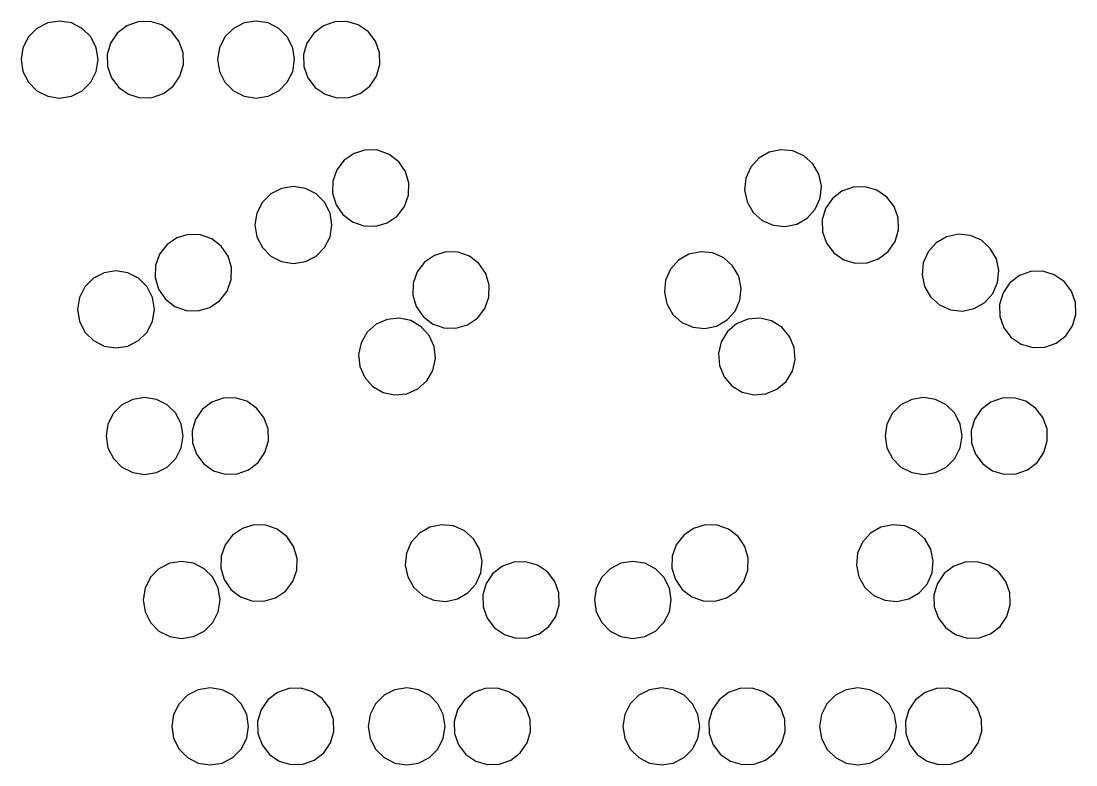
# Model space of a CAD drawing. Header units: metres. Extents: x -351 to 351, y -124 to 360.
# Drawn here: x -294 to -157, y -124.4 to -27.8 of the extents above; entities that cross this region are included whole.
import ezdxf

# ---------------------------------------------------------------- set-up
doc = ezdxf.new("R2010")
doc.units = ezdxf.units.M

msp = doc.modelspace()

# ---------------------------------------------------------------- linework, layer by layer
for p, q in [((-291.9742, -28.715233, -623.5383), (-293.08035, -29.821392, -623.5383)), ((-290.58035, -28.005035, -623.5383), (-291.9742, -28.715233, -623.5383)), ((-289.03528, -27.760319, -623.5383), (-290.58035, -28.005035, -623.5383)), ((-287.4902, -28.005035, -623.5383), (-289.03528, -27.760319, -623.5383)), ((-286.09634, -28.715233, -623.5383), (-287.4902, -28.005035, -623.5383)), ((-284.9902, -29.821392, -623.5383), (-286.09634, -28.715233, -623.5383)), ((-280.2988, -28.368185, -623.5383), (-281.53912, -29.321514, -623.5383)), ((-278.82462, -27.844791, -623.5383), (-280.2988, -28.368185, -623.5383)), ((-277.26083, -27.80256, -623.5383), (-278.82462, -27.844791, -623.5383)), ((-275.76056, -28.245632, -623.5383), (-277.26083, -27.80256, -623.5383)), ((-274.4706, -29.130632, -623.5383), (-275.76056, -28.245632, -623.5383)), ((-266.4327, -28.715233, -623.5383), (-267.53885, -29.821392, -623.5383)), ((-265.03885, -28.005035, -623.5383), (-266.4327, -28.715233, -623.5383)), ((-263.49377, -27.760319, -623.5383), (-265.03885, -28.005035, -623.5383)), ((-261.9487, -28.005035, -623.5383), (-263.49377, -27.760319, -623.5383)), ((-260.55484, -28.715233, -623.5383), (-261.9487, -28.005035, -623.5383)), ((-259.4487, -29.821392, -623.5383), (-260.55484, -28.715233, -623.5383)), ((-254.7573, -28.368185, -623.5383), (-255.99759, -29.321514, -623.5383)), ((-253.2831, -27.844791, -623.5383), (-254.7573, -28.368185, -623.5383)), ((-251.71933, -27.80256, -623.5383), (-253.2831, -27.844791, -623.5383)), ((-250.21904, -28.245632, -623.5383), (-251.71933, -27.80256, -623.5383)), ((-248.9291, -29.130632, -623.5383), (-250.21904, -28.245632, -623.5383)), ((-293.08035, -29.821392, -623.5383), (-293.79056, -31.215233, -623.5383)), ((-284.28, -31.215233, -623.5383), (-284.9902, -29.821392, -623.5383)), ((-281.53912, -29.321514, -623.5383), (-282.4241, -30.611456, -623.5383)), ((-273.5173, -30.370932, -623.5383), (-274.4706, -29.130632, -623.5383)), ((-267.53885, -29.821392, -623.5383), (-268.24905, -31.215233, -623.5383)), ((-258.7385, -31.215233, -623.5383), (-259.4487, -29.821392, -623.5383)), ((-255.99759, -29.321514, -623.5383), (-256.8826, -30.611456, -623.5383)), ((-247.97577, -30.370932, -623.5383), (-248.9291, -29.130632, -623.5383)), ((-293.79056, -31.215233, -623.5383), (-294.03528, -32.76032, -623.5383)), ((-284.03528, -32.76032, -623.5383), (-284.28, -31.215233, -623.5383)), ((-282.4241, -30.611456, -623.5383), (-282.8672, -32.111744, -623.5383)), ((-272.9939, -31.845121, -623.5383), (-273.5173, -30.370932, -623.5383)), ((-268.24905, -31.215233, -623.5383), (-268.49377, -32.76032, -623.5383)), ((-258.49377, -32.76032, -623.5383), (-258.7385, -31.215233, -623.5383)), ((-256.8826, -30.611456, -623.5383), (-257.32565, -32.111744, -623.5383)), ((-247.45238, -31.845121, -623.5383), (-247.97577, -30.370932, -623.5383)), ((-294.03528, -32.76032, -623.5383), (-293.79056, -34.305405, -623.5383)), ((-284.28, -34.305405, -623.5383), (-284.03528, -32.76032, -623.5383)), ((-282.8672, -32.111744, -623.5383), (-282.82495, -33.675518, -623.5383)), ((-272.95166, -33.408894, -623.5383), (-272.9939, -31.845121, -623.5383)), ((-268.49377, -32.76032, -623.5383), (-268.24905, -34.305405, -623.5383)), ((-258.7385, -34.305405, -623.5383), (-258.49377, -32.76032, -623.5383)), ((-257.32565, -32.111744, -623.5383), (-257.28345, -33.675518, -623.5383)), ((-247.41014, -33.408894, -623.5383), (-247.45238, -31.845121, -623.5383)), ((-282.82495, -33.675518, -623.5383), (-282.30154, -35.149708, -623.5383)), ((-273.39474, -34.909184, -623.5383), (-272.95166, -33.408894, -623.5383)), ((-257.28345, -33.675518, -623.5383), (-256.76004, -35.149708, -623.5383)), ((-247.85321, -34.909184, -623.5383), (-247.41014, -33.408894, -623.5383)), ((-293.79056, -34.305405, -623.5383), (-293.08035, -35.699245, -623.5383)), ((-284.9902, -35.699245, -623.5383), (-284.28, -34.305405, -623.5383)), ((-282.30154, -35.149708, -623.5383), (-281.34824, -36.390007, -623.5383)), ((-274.27972, -36.199123, -623.5383), (-273.39474, -34.909184, -623.5383)), ((-268.24905, -34.305405, -623.5383), (-267.53885, -35.699245, -623.5383)), ((-259.4487, -35.699245, -623.5383), (-258.7385, -34.305405, -623.5383)), ((-256.76004, -35.149708, -623.5383), (-255.80672, -36.390007, -623.5383)), ((-248.73822, -36.199123, -623.5383), (-247.85321, -34.909184, -623.5383)), ((-293.08035, -35.699245, -623.5383), (-291.9742, -36.805405, -623.5383)), ((-291.9742, -36.805405, -623.5383), (-290.58035, -37.515602, -623.5383)), ((-287.4902, -37.515602, -623.5383), (-286.09634, -36.805405, -623.5383)), ((-286.09634, -36.805405, -623.5383), (-284.9902, -35.699245, -623.5383)), ((-281.34824, -36.390007, -623.5383), (-280.0583, -37.275005, -623.5383)), ((-275.52005, -37.15245, -623.5383), (-274.27972, -36.199123, -623.5383)), ((-267.53885, -35.699245, -623.5383), (-266.4327, -36.805405, -623.5383)), ((-266.4327, -36.805405, -623.5383), (-265.03885, -37.515602, -623.5383)), ((-261.9487, -37.515602, -623.5383), (-260.55484, -36.805405, -623.5383)), ((-260.55484, -36.805405, -623.5383), (-259.4487, -35.699245, -623.5383)), ((-255.80672, -36.390007, -623.5383), (-254.51677, -37.275005, -623.5383)), ((-249.97852, -37.15245, -623.5383), (-248.73822, -36.199123, -623.5383)), ((-290.58035, -37.515602, -623.5383), (-289.03528, -37.76032, -623.5383)), ((-289.03528, -37.76032, -623.5383), (-287.4902, -37.515602, -623.5383)), ((-280.0583, -37.275005, -623.5383), (-278.558, -37.718075, -623.5383)), ((-278.558, -37.718075, -623.5383), (-276.99423, -37.675846, -623.5383)), ((-276.99423, -37.675846, -623.5383), (-275.52005, -37.15245, -623.5383)), ((-265.03885, -37.515602, -623.5383), (-263.49377, -37.76032, -623.5383)), ((-263.49377, -37.76032, -623.5383), (-261.9487, -37.515602, -623.5383)), ((-254.51677, -37.275005, -623.5383), (-253.01648, -37.718075, -623.5383)), ((-253.01648, -37.718075, -623.5383), (-251.45271, -37.675846, -623.5383)), ((-251.45271, -37.675846, -623.5383), (-249.97852, -37.15245, -623.5383)), ((-250.7433, -44.953854, -623.5383), (-252.03325, -45.838856, -623.5383)), ((-249.24301, -44.510784, -623.5383), (-250.7433, -44.953854, -623.5383)), ((-247.67923, -44.553013, -623.5383), (-249.24301, -44.510784, -623.5383)), ((-246.20505, -45.07641, -623.5383), (-247.67923, -44.553013, -623.5383)), ((-244.96475, -46.029736, -623.5383), (-246.20505, -45.07641, -623.5383)), ((-196.82993, -44.803574, -623.5383), (-198.18341, -45.587963, -623.5383)), ((-195.30031, -44.475826, -623.5383), (-196.82993, -44.803574, -623.5383)), ((-193.74426, -44.6368, -623.5383), (-195.30031, -44.475826, -623.5383)), ((-192.31412, -45.270737, -623.5383), (-193.74426, -44.6368, -623.5383)), ((-252.03325, -45.838856, -623.5383), (-252.98657, -47.07915, -623.5383)), ((-244.07976, -47.319675, -623.5383), (-244.96475, -46.029736, -623.5383)), ((-198.18341, -45.587963, -623.5383), (-199.22826, -46.75221, -623.5383)), ((-191.14989, -46.315586, -623.5383), (-192.31412, -45.270737, -623.5383)), ((-190.3655, -47.669067, -623.5383), (-191.14989, -46.315586, -623.5383)), ((-252.98657, -47.07915, -623.5383), (-253.50996, -48.55334, -623.5383)), ((-243.63667, -48.819965, -623.5383), (-244.07976, -47.319675, -623.5383)), ((-199.22826, -46.75221, -623.5383), (-199.8622, -48.182346, -623.5383)), ((-190.03775, -49.198692, -623.5383), (-190.3655, -47.669067, -623.5383)), ((-258.6404, -49.250137, -623.5383), (-260.1855, -49.494854, -623.5383)), ((-257.09534, -49.494854, -623.5383), (-258.6404, -49.250137, -623.5383)), ((-253.50996, -48.55334, -623.5383), (-253.5522, -50.117115, -623.5383)), ((-243.67891, -50.38374, -623.5383), (-243.63667, -48.819965, -623.5383)), ((-199.8622, -48.182346, -623.5383), (-200.02316, -49.738388, -623.5383)), ((-190.19872, -50.754734, -623.5383), (-190.03775, -49.198692, -623.5383)), ((-185.89967, -49.33461, -623.5383), (-187.37387, -49.858006, -623.5383)), ((-184.3359, -49.29238, -623.5383), (-185.89967, -49.33461, -623.5383)), ((-182.83562, -49.73545, -623.5383), (-184.3359, -49.29238, -623.5383)), ((-261.57935, -50.20505, -623.5383), (-262.6855, -51.31121, -623.5383)), ((-260.1855, -49.494854, -623.5383), (-261.57935, -50.20505, -623.5383)), ((-255.70148, -50.20505, -623.5383), (-257.09534, -49.494854, -623.5383)), ((-254.59532, -51.31121, -623.5383), (-255.70148, -50.20505, -623.5383)), ((-253.5522, -50.117115, -623.5383), (-253.10912, -51.617405, -623.5383)), ((-244.2023, -51.85793, -623.5383), (-243.67891, -50.38374, -623.5383)), ((-200.02316, -49.738388, -623.5383), (-199.69542, -51.268013, -623.5383)), ((-187.37387, -49.858006, -623.5383), (-188.61417, -50.811333, -623.5383)), ((-181.54567, -50.620453, -623.5383), (-182.83562, -49.73545, -623.5383)), ((-180.59235, -51.860752, -623.5383), (-181.54567, -50.620453, -623.5383)), ((-262.6855, -51.31121, -623.5383), (-263.3957, -52.70505, -623.5383)), ((-253.88513, -52.70505, -623.5383), (-254.59532, -51.31121, -623.5383)), ((-253.10912, -51.617405, -623.5383), (-252.22412, -52.907345, -623.5383)), ((-245.15562, -53.09823, -623.5383), (-244.2023, -51.85793, -623.5383)), ((-199.69542, -51.268013, -623.5383), (-198.91104, -52.621494, -623.5383)), ((-190.83266, -52.18487, -623.5383), (-190.19872, -50.754734, -623.5383)), ((-188.61417, -50.811333, -623.5383), (-189.49916, -52.101273, -623.5383)), ((-180.06895, -53.334938, -623.5383), (-180.59235, -51.860752, -623.5383)), ((-263.3957, -52.70505, -623.5383), (-263.6404, -54.250137, -623.5383)), ((-253.64041, -54.250137, -623.5383), (-253.88513, -52.70505, -623.5383)), ((-252.22412, -52.907345, -623.5383), (-250.98383, -53.860672, -623.5383)), ((-246.44557, -53.983227, -623.5383), (-245.15562, -53.09823, -623.5383)), ((-198.91104, -52.621494, -623.5383), (-197.74678, -53.666344, -623.5383)), ((-193.23099, -54.133507, -623.5383), (-191.8775, -53.349117, -623.5383)), ((-191.8775, -53.349117, -623.5383), (-190.83266, -52.18487, -623.5383)), ((-189.49916, -52.101273, -623.5383), (-189.94225, -53.601562, -623.5383)), ((-180.02672, -54.898712, -623.5383), (-180.06895, -53.334938, -623.5383)), ((-263.6404, -54.250137, -623.5383), (-263.3957, -55.795223, -623.5383)), ((-253.88513, -55.795223, -623.5383), (-253.64041, -54.250137, -623.5383)), ((-250.98383, -53.860672, -623.5383), (-249.50963, -54.384068, -623.5383)), ((-249.50963, -54.384068, -623.5383), (-247.94586, -54.426296, -623.5383)), ((-247.94586, -54.426296, -623.5383), (-246.44557, -53.983227, -623.5383)), ((-197.74678, -53.666344, -623.5383), (-196.31665, -54.30028, -623.5383)), ((-196.31665, -54.30028, -623.5383), (-194.7606, -54.461254, -623.5383)), ((-194.7606, -54.461254, -623.5383), (-193.23099, -54.133507, -623.5383)), ((-189.94225, -53.601562, -623.5383), (-189.90001, -55.165337, -623.5383)), ((-273.80566, -55.930885, -623.5383), (-275.0956, -56.815887, -623.5383)), ((-272.3054, -55.487816, -623.5383), (-273.80566, -55.930885, -623.5383)), ((-270.7416, -55.530045, -623.5383), (-272.3054, -55.487816, -623.5383)), ((-269.26743, -56.05344, -623.5383), (-270.7416, -55.530045, -623.5383)), ((-268.0271, -57.006767, -623.5383), (-269.26743, -56.05344, -623.5383)), ((-263.3957, -55.795223, -623.5383), (-262.6855, -57.189064, -623.5383)), ((-254.59532, -57.189064, -623.5383), (-253.88513, -55.795223, -623.5383)), ((-189.90001, -55.165337, -623.5383), (-189.37662, -56.639526, -623.5383)), ((-180.4698, -56.399002, -623.5383), (-180.02672, -54.898712, -623.5383)), ((-173.76756, -55.780605, -623.5383), (-175.12105, -56.564995, -623.5383)), ((-172.23795, -55.452858, -623.5383), (-173.76756, -55.780605, -623.5383)), ((-170.6819, -55.61383, -623.5383), (-172.23795, -55.452858, -623.5383)), ((-169.25175, -56.24777, -623.5383), (-170.6819, -55.61383, -623.5383)), ((-275.0956, -56.815887, -623.5383), (-276.04892, -58.056183, -623.5383)), ((-267.14212, -58.296707, -623.5383), (-268.0271, -57.006767, -623.5383)), ((-262.6855, -57.189064, -623.5383), (-261.57935, -58.295223, -623.5383)), ((-255.70149, -58.295223, -623.5383), (-254.59532, -57.189064, -623.5383)), ((-189.37662, -56.639526, -623.5383), (-188.4233, -57.879826, -623.5383)), ((-181.3548, -57.688942, -623.5383), (-180.4698, -56.399002, -623.5383)), ((-175.12105, -56.564995, -623.5383), (-176.1659, -57.72924, -623.5383)), ((-168.08752, -57.292618, -623.5383), (-169.25175, -56.24777, -623.5383)), ((-167.30313, -58.646095, -623.5383), (-168.08752, -57.292618, -623.5383)), ((-276.04892, -58.056183, -623.5383), (-276.57233, -59.530373, -623.5383)), ((-266.69904, -59.796997, -623.5383), (-267.14212, -58.296707, -623.5383)), ((-261.57935, -58.295223, -623.5383), (-260.1855, -59.00542, -623.5383)), ((-257.09534, -59.00542, -623.5383), (-255.70149, -58.295223, -623.5383)), ((-240.32326, -58.20504, -623.5383), (-241.6132, -59.090042, -623.5383)), ((-238.82297, -57.76197, -623.5383), (-240.32326, -58.20504, -623.5383)), ((-237.25919, -57.8042, -623.5383), (-238.82297, -57.76197, -623.5383)), ((-235.785, -58.327595, -623.5383), (-237.25919, -57.8042, -623.5383)), ((-234.54471, -59.280922, -623.5383), (-235.785, -58.327595, -623.5383)), ((-208.60345, -58.83915, -623.5383), (-209.6483, -60.003395, -623.5383)), ((-207.24997, -58.05476, -623.5383), (-208.60345, -58.83915, -623.5383)), ((-205.72035, -57.727013, -623.5383), (-207.24997, -58.05476, -623.5383)), ((-204.1643, -57.887985, -623.5383), (-205.72035, -57.727013, -623.5383)), ((-202.73416, -58.521923, -623.5383), (-204.1643, -57.887985, -623.5383)), ((-201.56993, -59.566772, -623.5383), (-202.73416, -58.521923, -623.5383)), ((-188.4233, -57.879826, -623.5383), (-187.13335, -58.764824, -623.5383)), ((-187.13335, -58.764824, -623.5383), (-185.63306, -59.207893, -623.5383)), ((-184.06929, -59.165665, -623.5383), (-182.5951, -58.64227, -623.5383)), ((-182.5951, -58.64227, -623.5383), (-181.3548, -57.688942, -623.5383)), ((-176.1659, -57.72924, -623.5383), (-176.79984, -59.159378, -623.5383)), ((-166.97539, -60.175724, -623.5383), (-167.30313, -58.646095, -623.5383)), ((-281.70276, -60.227165, -623.5383), (-283.24783, -60.47188, -623.5383)), ((-280.15768, -60.47188, -623.5383), (-281.70276, -60.227165, -623.5383)), ((-276.57233, -59.530373, -623.5383), (-276.61456, -61.094147, -623.5383)), ((-266.74127, -61.36077, -623.5383), (-266.69904, -59.796997, -623.5383)), ((-260.1855, -59.00542, -623.5383), (-258.6404, -59.250137, -623.5383)), ((-258.6404, -59.250137, -623.5383), (-257.09534, -59.00542, -623.5383)), ((-241.6132, -59.090042, -623.5383), (-242.56653, -60.330338, -623.5383)), ((-233.65971, -60.57086, -623.5383), (-234.54471, -59.280922, -623.5383)), ((-209.6483, -60.003395, -623.5383), (-210.28224, -61.433533, -623.5383)), ((-200.78554, -60.92025, -623.5383), (-201.56993, -59.566772, -623.5383)), ((-185.63306, -59.207893, -623.5383), (-184.06929, -59.165665, -623.5383)), ((-176.79984, -59.159378, -623.5383), (-176.9608, -60.71542, -623.5383)), ((-167.13635, -61.731766, -623.5383), (-166.97539, -60.175724, -623.5383)), ((-161.27354, -60.26941, -623.5383), (-162.83731, -60.311638, -623.5383)), ((-159.77325, -60.71248, -623.5383), (-161.27354, -60.26941, -623.5383)), ((-284.6417, -61.18208, -623.5383), (-285.74783, -62.28824, -623.5383)), ((-283.24783, -60.47188, -623.5383), (-284.6417, -61.18208, -623.5383)), ((-278.76382, -61.18208, -623.5383), (-280.15768, -60.47188, -623.5383)), ((-277.65768, -62.28824, -623.5383), (-278.76382, -61.18208, -623.5383)), ((-276.61456, -61.094147, -623.5383), (-276.17148, -62.594437, -623.5383)), ((-267.26468, -62.83496, -623.5383), (-266.74127, -61.36077, -623.5383)), ((-242.56653, -60.330338, -623.5383), (-243.08992, -61.804527, -623.5383)), ((-233.21663, -62.07115, -623.5383), (-233.65971, -60.57086, -623.5383)), ((-210.28224, -61.433533, -623.5383), (-210.4432, -62.989574, -623.5383)), ((-200.4578, -62.44988, -623.5383), (-200.78554, -60.92025, -623.5383)), ((-176.9608, -60.71542, -623.5383), (-176.63306, -62.245045, -623.5383)), ((-164.31151, -60.835033, -623.5383), (-165.5518, -61.78836, -623.5383)), ((-162.83731, -60.311638, -623.5383), (-164.31151, -60.835033, -623.5383)), ((-158.4833, -61.59748, -623.5383), (-159.77325, -60.71248, -623.5383)), ((-157.52998, -62.83778, -623.5383), (-158.4833, -61.59748, -623.5383)), ((-285.74783, -62.28824, -623.5383), (-286.45804, -63.68208, -623.5383)), ((-276.94748, -63.68208, -623.5383), (-277.65768, -62.28824, -623.5383)), ((-276.17148, -62.594437, -623.5383), (-275.2865, -63.884377, -623.5383)), ((-268.218, -64.07526, -623.5383), (-267.26468, -62.83496, -623.5383)), ((-243.08992, -61.804527, -623.5383), (-243.13216, -63.3683, -623.5383)), ((-233.25887, -63.634926, -623.5383), (-233.21663, -62.07115, -623.5383)), ((-210.4432, -62.989574, -623.5383), (-210.11546, -64.5192, -623.5383)), ((-200.61876, -64.00592, -623.5383), (-200.4578, -62.44988, -623.5383)), ((-176.63306, -62.245045, -623.5383), (-175.84866, -63.598526, -623.5383)), ((-167.7703, -63.161903, -623.5383), (-167.13635, -61.731766, -623.5383)), ((-165.5518, -61.78836, -623.5383), (-166.4368, -63.0783, -623.5383)), ((-157.00659, -64.311966, -623.5383), (-157.52998, -62.83778, -623.5383)), ((-286.45804, -63.68208, -623.5383), (-286.70276, -65.227165, -623.5383)), ((-276.70276, -65.227165, -623.5383), (-276.94748, -63.68208, -623.5383)), ((-275.2865, -63.884377, -623.5383), (-274.04617, -64.83771, -623.5383)), ((-269.50793, -64.96026, -623.5383), (-268.218, -64.07526, -623.5383)), ((-243.13216, -63.3683, -623.5383), (-242.68907, -64.86859, -623.5383)), ((-233.78226, -65.109116, -623.5383), (-233.25887, -63.634926, -623.5383)), ((-201.2527, -65.43606, -623.5383), (-200.61876, -64.00592, -623.5383)), ((-175.84866, -63.598526, -623.5383), (-174.68442, -64.64337, -623.5383)), ((-170.16862, -65.110535, -623.5383), (-168.81514, -64.32615, -623.5383)), ((-168.81514, -64.32615, -623.5383), (-167.7703, -63.161903, -623.5383)), ((-166.4368, -63.0783, -623.5383), (-166.87988, -64.57859, -623.5383)), ((-156.96436, -65.87574, -623.5383), (-157.00659, -64.311966, -623.5383)), ((-286.70276, -65.227165, -623.5383), (-286.45804, -66.77225, -623.5383)), ((-276.94748, -66.77225, -623.5383), (-276.70276, -65.227165, -623.5383)), ((-274.04617, -64.83771, -623.5383), (-272.572, -65.3611, -623.5383)), ((-272.572, -65.3611, -623.5383), (-271.0082, -65.40333, -623.5383)), ((-271.0082, -65.40333, -623.5383), (-269.50793, -64.96026, -623.5383)), ((-242.68907, -64.86859, -623.5383), (-241.80408, -66.15853, -623.5383)), ((-234.73558, -66.34941, -623.5383), (-233.78226, -65.109116, -623.5383)), ((-210.11546, -64.5192, -623.5383), (-209.33109, -65.87268, -623.5383)), ((-202.29755, -66.6003, -623.5383), (-201.2527, -65.43606, -623.5383)), ((-174.68442, -64.64337, -623.5383), (-173.25429, -65.27731, -623.5383)), ((-173.25429, -65.27731, -623.5383), (-171.69824, -65.438286, -623.5383)), ((-171.69824, -65.438286, -623.5383), (-170.16862, -65.110535, -623.5383)), ((-166.87988, -64.57859, -623.5383), (-166.83765, -66.142365, -623.5383)), ((-286.45804, -66.77225, -623.5383), (-285.74783, -68.16609, -623.5383)), ((-277.65768, -68.16609, -623.5383), (-276.94748, -66.77225, -623.5383)), ((-247.90662, -67.15689, -623.5383), (-249.07086, -68.20174, -623.5383)), ((-246.47647, -66.52295, -623.5383), (-247.90662, -67.15689, -623.5383)), ((-244.92043, -66.36198, -623.5383), (-246.47647, -66.52295, -623.5383)), ((-243.39081, -66.68973, -623.5383), (-244.92043, -66.36198, -623.5383)), ((-242.03732, -67.47411, -623.5383), (-243.39081, -66.68973, -623.5383)), ((-241.80408, -66.15853, -623.5383), (-240.56378, -67.11186, -623.5383)), ((-240.56378, -67.11186, -623.5383), (-239.08958, -67.635254, -623.5383)), ((-236.02553, -67.23441, -623.5383), (-234.73558, -66.34941, -623.5383)), ((-209.33109, -65.87268, -623.5383), (-208.16682, -66.91753, -623.5383)), ((-208.16682, -66.91753, -623.5383), (-206.7367, -67.55147, -623.5383)), ((-203.65103, -67.38469, -623.5383), (-202.29755, -66.6003, -623.5383)), ((-201.05756, -67.097916, -623.5383), (-202.2446, -68.11679, -623.5383)), ((-199.61377, -66.49572, -623.5383), (-201.05756, -67.097916, -623.5383)), ((-198.05455, -66.369156, -623.5383), (-199.61377, -66.49572, -623.5383)), ((-196.53255, -66.73061, -623.5383), (-198.05455, -66.369156, -623.5383)), ((-195.19672, -67.5447, -623.5383), (-196.53255, -66.73061, -623.5383)), ((-166.83765, -66.142365, -623.5383), (-166.31425, -67.616554, -623.5383)), ((-157.40744, -67.37603, -623.5383), (-156.96436, -65.87574, -623.5383)), ((-285.74783, -68.16609, -623.5383), (-284.6417, -69.27225, -623.5383)), ((-278.76382, -69.27225, -623.5383), (-277.65768, -68.16609, -623.5383)), ((-249.07086, -68.20174, -623.5383), (-249.85524, -69.555214, -623.5383)), ((-240.99248, -68.63836, -623.5383), (-242.03732, -67.47411, -623.5383)), ((-239.08958, -67.635254, -623.5383), (-237.52582, -67.67748, -623.5383)), ((-237.52582, -67.67748, -623.5383), (-236.02553, -67.23441, -623.5383)), ((-206.7367, -67.55147, -623.5383), (-205.18065, -67.71244, -623.5383)), ((-205.18065, -67.71244, -623.5383), (-203.65103, -67.38469, -623.5383)), ((-202.2446, -68.11679, -623.5383), (-203.0587, -69.452614, -623.5383)), ((-194.17784, -68.73174, -623.5383), (-195.19672, -67.5447, -623.5383)), ((-166.31425, -67.616554, -623.5383), (-165.36093, -68.85685, -623.5383)), ((-158.29243, -68.66597, -623.5383), (-157.40744, -67.37603, -623.5383)), ((-284.6417, -69.27225, -623.5383), (-283.24783, -69.982445, -623.5383)), ((-280.15768, -69.982445, -623.5383), (-278.76382, -69.27225, -623.5383)), ((-249.85524, -69.555214, -623.5383), (-250.18298, -71.08484, -623.5383)), ((-240.35854, -70.0685, -623.5383), (-240.99248, -68.63836, -623.5383)), ((-203.0587, -69.452614, -623.5383), (-203.42015, -70.97463, -623.5383)), ((-193.57564, -70.17554, -623.5383), (-194.17784, -68.73174, -623.5383)), ((-165.36093, -68.85685, -623.5383), (-164.07098, -69.74185, -623.5383)), ((-164.07098, -69.74185, -623.5383), (-162.5707, -70.18492, -623.5383)), ((-161.00693, -70.14269, -623.5383), (-159.53273, -69.6193, -623.5383)), ((-159.53273, -69.6193, -623.5383), (-158.29243, -68.66597, -623.5383)), ((-283.24783, -69.982445, -623.5383), (-281.70276, -70.227165, -623.5383)), ((-281.70276, -70.227165, -623.5383), (-280.15768, -69.982445, -623.5383)), ((-250.18298, -71.08484, -623.5383), (-250.02202, -72.640884, -623.5383)), ((-240.19757, -71.62454, -623.5383), (-240.35854, -70.0685, -623.5383)), ((-203.42015, -70.97463, -623.5383), (-203.2936, -72.533844, -623.5383)), ((-193.44908, -71.73476, -623.5383), (-193.57564, -70.17554, -623.5383)), ((-162.5707, -70.18492, -623.5383), (-161.00693, -70.14269, -623.5383)), ((-250.02202, -72.640884, -623.5383), (-249.38808, -74.07102, -623.5383)), ((-240.52531, -73.15417, -623.5383), (-240.19757, -71.62454, -623.5383)), ((-203.2936, -72.533844, -623.5383), (-202.69139, -73.97764, -623.5383)), ((-193.81053, -73.25677, -623.5383), (-193.44908, -71.73476, -623.5383)), ((-241.3097, -74.507645, -623.5383), (-240.52531, -73.15417, -623.5383)), ((-202.69139, -73.97764, -623.5383), (-201.67252, -75.16468, -623.5383)), ((-194.62463, -74.59259, -623.5383), (-193.81053, -73.25677, -623.5383)), ((-249.38808, -74.07102, -623.5383), (-248.34323, -75.23527, -623.5383)), ((-248.34323, -75.23527, -623.5383), (-246.98975, -76.01965, -623.5383)), ((-242.47395, -75.55249, -623.5383), (-241.3097, -74.507645, -623.5383)), ((-201.67252, -75.16468, -623.5383), (-200.33669, -75.97877, -623.5383)), ((-195.81168, -75.611465, -623.5383), (-194.62463, -74.59259, -623.5383)), ((-277.9891, -76.6704, -623.5383), (-279.53418, -76.915115, -623.5383)), ((-276.44403, -76.915115, -623.5383), (-277.9891, -76.6704, -623.5383)), ((-267.77844, -76.754875, -623.5383), (-269.25262, -77.27827, -623.5383)), ((-266.21466, -76.71265, -623.5383), (-267.77844, -76.754875, -623.5383)), ((-264.7144, -77.155716, -623.5383), (-266.21466, -76.71265, -623.5383)), ((-246.98975, -76.01965, -623.5383), (-245.46013, -76.347404, -623.5383)), ((-245.46013, -76.347404, -623.5383), (-243.90408, -76.18643, -623.5383)), ((-243.90408, -76.18643, -623.5383), (-242.47395, -75.55249, -623.5383)), ((-200.33669, -75.97877, -623.5383), (-198.81468, -76.340225, -623.5383)), ((-198.81468, -76.340225, -623.5383), (-197.25546, -76.21366, -623.5383)), ((-197.25546, -76.21366, -623.5383), (-195.81168, -75.611465, -623.5383)), ((-176.76166, -76.6704, -623.5383), (-178.30675, -76.915115, -623.5383)), ((-175.21657, -76.915115, -623.5383), (-176.76166, -76.6704, -623.5383)), ((-166.55096, -76.754875, -623.5383), (-168.02516, -77.27827, -623.5383)), ((-164.9872, -76.71265, -623.5383), (-166.55096, -76.754875, -623.5383)), ((-163.48691, -77.155716, -623.5383), (-164.9872, -76.71265, -623.5383)), ((-280.92804, -77.62532, -623.5383), (-282.03418, -78.731476, -623.5383)), ((-279.53418, -76.915115, -623.5383), (-280.92804, -77.62532, -623.5383)), ((-275.05017, -77.62532, -623.5383), (-276.44403, -76.915115, -623.5383)), ((-273.94403, -78.731476, -623.5383), (-275.05017, -77.62532, -623.5383)), ((-269.25262, -77.27827, -623.5383), (-270.49295, -78.2316, -623.5383)), ((-263.42444, -78.04072, -623.5383), (-264.7144, -77.155716, -623.5383)), ((-262.47113, -79.28101, -623.5383), (-263.42444, -78.04072, -623.5383)), ((-179.70058, -77.62532, -623.5383), (-180.80675, -78.731476, -623.5383)), ((-178.30675, -76.915115, -623.5383), (-179.70058, -77.62532, -623.5383)), ((-173.82272, -77.62532, -623.5383), (-175.21657, -76.915115, -623.5383)), ((-172.71657, -78.731476, -623.5383), (-173.82272, -77.62532, -623.5383)), ((-168.02516, -77.27827, -623.5383), (-169.26546, -78.2316, -623.5383)), ((-162.19696, -78.04072, -623.5383), (-163.48691, -77.155716, -623.5383)), ((-161.24364, -79.28101, -623.5383), (-162.19696, -78.04072, -623.5383)), ((-282.03418, -78.731476, -623.5383), (-282.7444, -80.12532, -623.5383)), ((-273.23383, -80.12532, -623.5383), (-273.94403, -78.731476, -623.5383)), ((-270.49295, -78.2316, -623.5383), (-271.37793, -79.52154, -623.5383)), ((-261.94772, -80.7552, -623.5383), (-262.47113, -79.28101, -623.5383)), ((-180.80675, -78.731476, -623.5383), (-181.51694, -80.12532, -623.5383)), ((-172.00638, -80.12532, -623.5383), (-172.71657, -78.731476, -623.5383)), ((-169.26546, -78.2316, -623.5383), (-170.15045, -79.52154, -623.5383)), ((-160.72025, -80.7552, -623.5383), (-161.24364, -79.28101, -623.5383)), ((-282.7444, -80.12532, -623.5383), (-282.9891, -81.6704, -623.5383)), ((-272.9891, -81.6704, -623.5383), (-273.23383, -80.12532, -623.5383)), ((-271.37793, -79.52154, -623.5383), (-271.821, -81.02183, -623.5383)), ((-261.9055, -82.31898, -623.5383), (-261.94772, -80.7552, -623.5383)), ((-181.51694, -80.12532, -623.5383), (-181.76166, -81.6704, -623.5383)), ((-171.76166, -81.6704, -623.5383), (-172.00638, -80.12532, -623.5383)), ((-170.15045, -79.52154, -623.5383), (-170.59354, -81.02183, -623.5383)), ((-160.67801, -82.31898, -623.5383), (-160.72025, -80.7552, -623.5383)), ((-282.9891, -81.6704, -623.5383), (-282.7444, -83.215485, -623.5383)), ((-273.23383, -83.215485, -623.5383), (-272.9891, -81.6704, -623.5383)), ((-271.821, -81.02183, -623.5383), (-271.77878, -82.5856, -623.5383)), ((-181.76166, -81.6704, -623.5383), (-181.51694, -83.215485, -623.5383)), ((-172.00638, -83.215485, -623.5383), (-171.76166, -81.6704, -623.5383)), ((-170.59354, -81.02183, -623.5383), (-170.5513, -82.5856, -623.5383)), ((-282.7444, -83.215485, -623.5383), (-282.03418, -84.60933, -623.5383)), ((-273.94403, -84.60933, -623.5383), (-273.23383, -83.215485, -623.5383)), ((-271.77878, -82.5856, -623.5383), (-271.25537, -84.05979, -623.5383)), ((-262.34857, -83.81927, -623.5383), (-261.9055, -82.31898, -623.5383)), ((-181.51694, -83.215485, -623.5383), (-180.80675, -84.60933, -623.5383)), ((-172.71657, -84.60933, -623.5383), (-172.00638, -83.215485, -623.5383)), ((-170.5513, -82.5856, -623.5383), (-170.02791, -84.05979, -623.5383)), ((-161.1211, -83.81927, -623.5383), (-160.67801, -82.31898, -623.5383)), ((-282.03418, -84.60933, -623.5383), (-280.92804, -85.715485, -623.5383)), ((-275.05017, -85.715485, -623.5383), (-273.94403, -84.60933, -623.5383)), ((-271.25537, -84.05979, -623.5383), (-270.30206, -85.30009, -623.5383)), ((-263.23355, -85.10921, -623.5383), (-262.34857, -83.81927, -623.5383)), ((-180.80675, -84.60933, -623.5383), (-179.70059, -85.715485, -623.5383)), ((-173.82274, -85.715485, -623.5383), (-172.71657, -84.60933, -623.5383)), ((-170.02791, -84.05979, -623.5383), (-169.07458, -85.30009, -623.5383)), ((-162.00609, -85.10921, -623.5383), (-161.1211, -83.81927, -623.5383)), ((-280.92804, -85.715485, -623.5383), (-279.53418, -86.42568, -623.5383)), ((-276.44403, -86.42568, -623.5383), (-275.05017, -85.715485, -623.5383)), ((-270.30206, -85.30009, -623.5383), (-269.01212, -86.18509, -623.5383)), ((-269.01212, -86.18509, -623.5383), (-267.51184, -86.62816, -623.5383)), ((-265.94806, -86.58593, -623.5383), (-264.47388, -86.06254, -623.5383)), ((-264.47388, -86.06254, -623.5383), (-263.23355, -85.10921, -623.5383)), ((-179.70059, -85.715485, -623.5383), (-178.30675, -86.42568, -623.5383)), ((-175.21657, -86.42568, -623.5383), (-173.82274, -85.715485, -623.5383)), ((-169.07458, -85.30009, -623.5383), (-167.78464, -86.18509, -623.5383)), ((-167.78464, -86.18509, -623.5383), (-166.28435, -86.62816, -623.5383)), ((-164.72058, -86.58593, -623.5383), (-163.24638, -86.06254, -623.5383)), ((-163.24638, -86.06254, -623.5383), (-162.00609, -85.10921, -623.5383)), ((-279.53418, -86.42568, -623.5383), (-277.9891, -86.6704, -623.5383)), ((-277.9891, -86.6704, -623.5383), (-276.44403, -86.42568, -623.5383)), ((-267.51184, -86.62816, -623.5383), (-265.94806, -86.58593, -623.5383)), ((-178.30675, -86.42568, -623.5383), (-176.76166, -86.6704, -623.5383)), ((-176.76166, -86.6704, -623.5383), (-175.21657, -86.42568, -623.5383)), ((-166.28435, -86.62816, -623.5383), (-164.72058, -86.58593, -623.5383)), ((-239.39851, -93.20135, -623.5383), (-240.92813, -93.5291, -623.5383)), ((-237.84247, -93.36232, -623.5383), (-239.39851, -93.20135, -623.5383)), ((-180.76332, -93.20135, -623.5383), (-182.29294, -93.5291, -623.5383)), ((-179.20728, -93.36232, -623.5383), (-180.76332, -93.20135, -623.5383)), ((-266.57022, -94.56438, -623.5383), (-267.52353, -95.80467, -623.5383)), ((-265.28027, -93.679375, -623.5383), (-266.57022, -94.56438, -623.5383)), ((-263.78, -93.236305, -623.5383), (-265.28027, -93.679375, -623.5383)), ((-262.21622, -93.278534, -623.5383), (-263.78, -93.236305, -623.5383)), ((-260.74203, -93.801926, -623.5383), (-262.21622, -93.278534, -623.5383)), ((-259.5017, -94.75526, -623.5383), (-260.74203, -93.801926, -623.5383)), ((-242.28162, -94.313484, -623.5383), (-243.32646, -95.47773, -623.5383)), ((-240.92813, -93.5291, -623.5383), (-242.28162, -94.313484, -623.5383)), ((-236.41232, -93.99626, -623.5383), (-237.84247, -93.36232, -623.5383)), ((-235.2481, -95.04111, -623.5383), (-236.41232, -93.99626, -623.5383)), ((-207.93503, -94.56438, -623.5383), (-208.88835, -95.80467, -623.5383)), ((-206.64508, -93.679375, -623.5383), (-207.93503, -94.56438, -623.5383)), ((-205.14479, -93.236305, -623.5383), (-206.64508, -93.679375, -623.5383)), ((-203.58101, -93.278534, -623.5383), (-205.14479, -93.236305, -623.5383)), ((-202.10683, -93.801926, -623.5383), (-203.58101, -93.278534, -623.5383)), ((-200.86653, -94.75526, -623.5383), (-202.10683, -93.801926, -623.5383)), ((-183.64642, -94.313484, -623.5383), (-184.69127, -95.47773, -623.5383)), ((-182.29294, -93.5291, -623.5383), (-183.64642, -94.313484, -623.5383)), ((-177.77713, -93.99626, -623.5383), (-179.20728, -93.36232, -623.5383)), ((-176.6129, -95.04111, -623.5383), (-177.77713, -93.99626, -623.5383)), ((-267.52353, -95.80467, -623.5383), (-268.04694, -97.27886, -623.5383)), ((-258.61673, -96.0452, -623.5383), (-259.5017, -94.75526, -623.5383)), ((-243.32646, -95.47773, -623.5383), (-243.9604, -96.90787, -623.5383)), ((-234.4637, -96.394585, -623.5383), (-235.2481, -95.04111, -623.5383)), ((-208.88835, -95.80467, -623.5383), (-209.41174, -97.27886, -623.5383)), ((-199.98154, -96.0452, -623.5383), (-200.86653, -94.75526, -623.5383)), ((-184.69127, -95.47773, -623.5383), (-185.32521, -96.90787, -623.5383)), ((-175.8285, -96.394585, -623.5383), (-176.6129, -95.04111, -623.5383)), ((-268.04694, -97.27886, -623.5383), (-268.08917, -98.842636, -623.5383)), ((-258.17365, -97.54549, -623.5383), (-258.61673, -96.0452, -623.5383)), ((-243.9604, -96.90787, -623.5383), (-244.12137, -98.463905, -623.5383)), ((-234.13596, -97.92421, -623.5383), (-234.4637, -96.394585, -623.5383)), ((-209.41174, -97.27886, -623.5383), (-209.45398, -98.842636, -623.5383)), ((-199.53845, -97.54549, -623.5383), (-199.98154, -96.0452, -623.5383)), ((-185.32521, -96.90787, -623.5383), (-185.48618, -98.463905, -623.5383)), ((-175.50076, -97.92421, -623.5383), (-175.8285, -96.394585, -623.5383)), ((-274.72244, -98.22037, -623.5383), (-276.1163, -98.93057, -623.5383)), ((-273.17737, -97.975655, -623.5383), (-274.72244, -98.22037, -623.5383)), ((-271.6323, -98.22037, -623.5383), (-273.17737, -97.975655, -623.5383)), ((-270.23843, -98.93057, -623.5383), (-271.6323, -98.22037, -623.5383)), ((-258.21588, -99.10926, -623.5383), (-258.17365, -97.54549, -623.5383)), ((-244.12137, -98.463905, -623.5383), (-243.79362, -99.99354, -623.5383)), ((-234.29692, -99.480255, -623.5383), (-234.13596, -97.92421, -623.5383)), ((-231.47208, -98.58352, -623.5383), (-232.71237, -99.53685, -623.5383)), ((-229.99788, -98.06013, -623.5383), (-231.47208, -98.58352, -623.5383)), ((-228.43411, -98.0179, -623.5383), (-229.99788, -98.06013, -623.5383)), ((-226.93382, -98.46097, -623.5383), (-228.43411, -98.0179, -623.5383)), ((-225.64388, -99.34597, -623.5383), (-226.93382, -98.46097, -623.5383)), ((-216.08728, -98.22037, -623.5383), (-217.48111, -98.93057, -623.5383)), ((-214.54219, -97.975655, -623.5383), (-216.08728, -98.22037, -623.5383)), ((-212.9971, -98.22037, -623.5383), (-214.54219, -97.975655, -623.5383)), ((-211.60327, -98.93057, -623.5383), (-212.9971, -98.22037, -623.5383)), ((-199.58069, -99.10926, -623.5383), (-199.53845, -97.54549, -623.5383)), ((-185.48618, -98.463905, -623.5383), (-185.15843, -99.99354, -623.5383)), ((-175.66173, -99.480255, -623.5383), (-175.50076, -97.92421, -623.5383)), ((-172.83688, -98.58352, -623.5383), (-174.07718, -99.53685, -623.5383)), ((-171.36269, -98.06013, -623.5383), (-172.83688, -98.58352, -623.5383)), ((-169.79892, -98.0179, -623.5383), (-171.36269, -98.06013, -623.5383)), ((-168.29863, -98.46097, -623.5383), (-169.79892, -98.0179, -623.5383)), ((-167.00868, -99.34597, -623.5383), (-168.29863, -98.46097, -623.5383)), ((-277.22244, -100.03673, -623.5383), (-277.93265, -101.43057, -623.5383)), ((-276.1163, -98.93057, -623.5383), (-277.22244, -100.03673, -623.5383)), ((-269.1323, -100.03673, -623.5383), (-270.23843, -98.93057, -623.5383)), ((-268.4221, -101.43057, -623.5383), (-269.1323, -100.03673, -623.5383)), ((-268.08917, -98.842636, -623.5383), (-267.6461, -100.342926, -623.5383)), ((-258.7393, -100.58345, -623.5383), (-258.21588, -99.10926, -623.5383)), ((-243.79362, -99.99354, -623.5383), (-243.00925, -101.347015, -623.5383)), ((-234.93086, -100.91039, -623.5383), (-234.29692, -99.480255, -623.5383)), ((-232.71237, -99.53685, -623.5383), (-233.59737, -100.82679, -623.5383)), ((-224.69055, -100.586266, -623.5383), (-225.64388, -99.34597, -623.5383)), ((-218.58728, -100.03673, -623.5383), (-219.29747, -101.43057, -623.5383)), ((-217.48111, -98.93057, -623.5383), (-218.58728, -100.03673, -623.5383)), ((-210.4971, -100.03673, -623.5383), (-211.60327, -98.93057, -623.5383)), ((-209.78691, -101.43057, -623.5383), (-210.4971, -100.03673, -623.5383)), ((-209.45398, -98.842636, -623.5383), (-209.0109, -100.342926, -623.5383)), ((-200.10408, -100.58345, -623.5383), (-199.58069, -99.10926, -623.5383)), ((-185.15843, -99.99354, -623.5383), (-184.37405, -101.347015, -623.5383)), ((-176.29567, -100.91039, -623.5383), (-175.66173, -99.480255, -623.5383)), ((-174.07718, -99.53685, -623.5383), (-174.96217, -100.82679, -623.5383)), ((-166.05536, -100.586266, -623.5383), (-167.00868, -99.34597, -623.5383)), ((-277.93265, -101.43057, -623.5383), (-278.17737, -102.975655, -623.5383)), ((-268.17737, -102.975655, -623.5383), (-268.4221, -101.43057, -623.5383)), ((-267.6461, -100.342926, -623.5383), (-266.7611, -101.632866, -623.5383)), ((-259.6926, -101.823746, -623.5383), (-258.7393, -100.58345, -623.5383)), ((-243.00925, -101.347015, -623.5383), (-241.84499, -102.39186, -623.5383)), ((-235.97571, -102.07464, -623.5383), (-234.93086, -100.91039, -623.5383)), ((-233.59737, -100.82679, -623.5383), (-234.04045, -102.32708, -623.5383)), ((-224.16716, -102.060455, -623.5383), (-224.69055, -100.586266, -623.5383)), ((-219.29747, -101.43057, -623.5383), (-219.54219, -102.975655, -623.5383)), ((-209.54219, -102.975655, -623.5383), (-209.78691, -101.43057, -623.5383)), ((-209.0109, -100.342926, -623.5383), (-208.1259, -101.632866, -623.5383)), ((-201.0574, -101.823746, -623.5383), (-200.10408, -100.58345, -623.5383)), ((-184.37405, -101.347015, -623.5383), (-183.2098, -102.39186, -623.5383)), ((-177.34052, -102.07464, -623.5383), (-176.29567, -100.91039, -623.5383)), ((-174.96217, -100.82679, -623.5383), (-175.40526, -102.32708, -623.5383)), ((-165.53197, -102.060455, -623.5383), (-166.05536, -100.586266, -623.5383)), ((-266.7611, -101.632866, -623.5383), (-265.52078, -102.5862, -623.5383)), ((-265.52078, -102.5862, -623.5383), (-264.0466, -103.10959, -623.5383)), ((-262.48282, -103.15182, -623.5383), (-260.98254, -102.70875, -623.5383)), ((-260.98254, -102.70875, -623.5383), (-259.6926, -101.823746, -623.5383)), ((-241.84499, -102.39186, -623.5383), (-240.41486, -103.0258, -623.5383)), ((-237.3292, -102.859024, -623.5383), (-235.97571, -102.07464, -623.5383)), ((-234.04045, -102.32708, -623.5383), (-233.99821, -103.890854, -623.5383)), ((-224.12492, -103.62423, -623.5383), (-224.16716, -102.060455, -623.5383)), ((-208.1259, -101.632866, -623.5383), (-206.8856, -102.5862, -623.5383)), ((-206.8856, -102.5862, -623.5383), (-205.4114, -103.10959, -623.5383)), ((-203.84764, -103.15182, -623.5383), (-202.34735, -102.70875, -623.5383)), ((-202.34735, -102.70875, -623.5383), (-201.0574, -101.823746, -623.5383)), ((-183.2098, -102.39186, -623.5383), (-181.77966, -103.0258, -623.5383)), ((-178.694, -102.859024, -623.5383), (-177.34052, -102.07464, -623.5383)), ((-175.40526, -102.32708, -623.5383), (-175.36302, -103.890854, -623.5383)), ((-165.48973, -103.62423, -623.5383), (-165.53197, -102.060455, -623.5383)), ((-278.17737, -102.975655, -623.5383), (-277.93265, -104.52074, -623.5383)), ((-268.4221, -104.52074, -623.5383), (-268.17737, -102.975655, -623.5383)), ((-264.0466, -103.10959, -623.5383), (-262.48282, -103.15182, -623.5383)), ((-240.41486, -103.0258, -623.5383), (-238.85881, -103.186775, -623.5383)), ((-238.85881, -103.186775, -623.5383), (-237.3292, -102.859024, -623.5383)), ((-233.99821, -103.890854, -623.5383), (-233.47482, -105.36504, -623.5383)), ((-224.56801, -105.12452, -623.5383), (-224.12492, -103.62423, -623.5383)), ((-219.54219, -102.975655, -623.5383), (-219.29747, -104.52074, -623.5383)), ((-209.78691, -104.52074, -623.5383), (-209.54219, -102.975655, -623.5383)), ((-205.4114, -103.10959, -623.5383), (-203.84764, -103.15182, -623.5383)), ((-181.77966, -103.0258, -623.5383), (-180.22362, -103.186775, -623.5383)), ((-180.22362, -103.186775, -623.5383), (-178.694, -102.859024, -623.5383)), ((-175.36302, -103.890854, -623.5383), (-174.83963, -105.36504, -623.5383)), ((-165.93282, -105.12452, -623.5383), (-165.48973, -103.62423, -623.5383)), ((-277.93265, -104.52074, -623.5383), (-277.22244, -105.91458, -623.5383)), ((-269.1323, -105.91458, -623.5383), (-268.4221, -104.52074, -623.5383)), ((-233.47482, -105.36504, -623.5383), (-232.5215, -106.60534, -623.5383)), ((-225.453, -106.41446, -623.5383), (-224.56801, -105.12452, -623.5383)), ((-219.29747, -104.52074, -623.5383), (-218.58728, -105.91458, -623.5383)), ((-210.4971, -105.91458, -623.5383), (-209.78691, -104.52074, -623.5383)), ((-174.83963, -105.36504, -623.5383), (-173.8863, -106.60534, -623.5383)), ((-166.81781, -106.41446, -623.5383), (-165.93282, -105.12452, -623.5383)), ((-277.22244, -105.91458, -623.5383), (-276.1163, -107.02074, -623.5383)), ((-270.23843, -107.02074, -623.5383), (-269.1323, -105.91458, -623.5383)), ((-232.5215, -106.60534, -623.5383), (-231.23155, -107.49034, -623.5383)), ((-226.6933, -107.36779, -623.5383), (-225.453, -106.41446, -623.5383)), ((-218.58728, -105.91458, -623.5383), (-217.48112, -107.02074, -623.5383)), ((-211.60327, -107.02074, -623.5383), (-210.4971, -105.91458, -623.5383)), ((-173.8863, -106.60534, -623.5383), (-172.59636, -107.49034, -623.5383)), ((-168.0581, -107.36779, -623.5383), (-166.81781, -106.41446, -623.5383)), ((-276.1163, -107.02074, -623.5383), (-274.72244, -107.730934, -623.5383)), ((-274.72244, -107.730934, -623.5383), (-273.17737, -107.975655, -623.5383)), ((-273.17737, -107.975655, -623.5383), (-271.6323, -107.730934, -623.5383)), ((-271.6323, -107.730934, -623.5383), (-270.23843, -107.02074, -623.5383)), ((-231.23155, -107.49034, -623.5383), (-229.73126, -107.93341, -623.5383)), ((-229.73126, -107.93341, -623.5383), (-228.1675, -107.89118, -623.5383)), ((-228.1675, -107.89118, -623.5383), (-226.6933, -107.36779, -623.5383)), ((-217.48112, -107.02074, -623.5383), (-216.08728, -107.730934, -623.5383)), ((-216.08728, -107.730934, -623.5383), (-214.54219, -107.975655, -623.5383)), ((-214.54219, -107.975655, -623.5383), (-212.9971, -107.730934, -623.5383)), ((-212.9971, -107.730934, -623.5383), (-211.60327, -107.02074, -623.5383)), ((-172.59636, -107.49034, -623.5383), (-171.09607, -107.93341, -623.5383)), ((-171.09607, -107.93341, -623.5383), (-169.5323, -107.89118, -623.5383)), ((-169.5323, -107.89118, -623.5383), (-168.0581, -107.36779, -623.5383)), ((-271.0088, -114.66361, -623.5383), (-272.40265, -115.37381, -623.5383)), ((-269.4637, -114.41889, -623.5383), (-271.0088, -114.66361, -623.5383)), ((-267.91864, -114.66361, -623.5383), (-269.4637, -114.41889, -623.5383)), ((-266.52478, -115.37381, -623.5383), (-267.91864, -114.66361, -623.5383)), ((-260.72723, -115.02676, -623.5383), (-261.96756, -115.98009, -623.5383)), ((-259.25305, -114.503365, -623.5383), (-260.72723, -115.02676, -623.5383)), ((-257.68927, -114.461136, -623.5383), (-259.25305, -114.503365, -623.5383)), ((-256.189, -114.904205, -623.5383), (-257.68927, -114.461136, -623.5383)), ((-254.89905, -115.78921, -623.5383), (-256.189, -114.904205, -623.5383)), ((-245.46732, -114.66361, -623.5383), (-246.86115, -115.37381, -623.5383)), ((-243.92223, -114.41889, -623.5383), (-245.46732, -114.66361, -623.5383)), ((-242.37714, -114.66361, -623.5383), (-243.92223, -114.41889, -623.5383)), ((-240.9833, -115.37381, -623.5383), (-242.37714, -114.66361, -623.5383)), ((-235.18573, -115.02676, -623.5383), (-236.42603, -115.98009, -623.5383)), ((-233.71153, -114.503365, -623.5383), (-235.18573, -115.02676, -623.5383)), ((-232.14777, -114.461136, -623.5383), (-233.71153, -114.503365, -623.5383)), ((-230.64748, -114.904205, -623.5383), (-232.14777, -114.461136, -623.5383)), ((-229.35753, -115.78921, -623.5383), (-230.64748, -114.904205, -623.5383)), ((-212.37363, -114.66361, -623.5383), (-213.76746, -115.37381, -623.5383)), ((-210.82854, -114.41889, -623.5383), (-212.37363, -114.66361, -623.5383)), ((-209.28345, -114.66361, -623.5383), (-210.82854, -114.41889, -623.5383)), ((-207.88962, -115.37381, -623.5383), (-209.28345, -114.66361, -623.5383)), ((-202.09204, -115.02676, -623.5383), (-203.33234, -115.98009, -623.5383)), ((-200.61784, -114.503365, -623.5383), (-202.09204, -115.02676, -623.5383)), ((-199.05408, -114.461136, -623.5383), (-200.61784, -114.503365, -623.5383)), ((-197.55379, -114.904205, -623.5383), (-199.05408, -114.461136, -623.5383)), ((-196.26384, -115.78921, -623.5383), (-197.55379, -114.904205, -623.5383)), ((-186.83212, -114.66361, -623.5383), (-188.22595, -115.37381, -623.5383)), ((-185.28703, -114.41889, -623.5383), (-186.83212, -114.66361, -623.5383)), ((-183.74194, -114.66361, -623.5383), (-185.28703, -114.41889, -623.5383)), ((-182.34811, -115.37381, -623.5383), (-183.74194, -114.66361, -623.5383)), ((-176.55054, -115.02676, -623.5383), (-177.79083, -115.98009, -623.5383)), ((-175.07634, -114.503365, -623.5383), (-176.55054, -115.02676, -623.5383)), ((-173.51257, -114.461136, -623.5383), (-175.07634, -114.503365, -623.5383)), ((-172.01228, -114.904205, -623.5383), (-173.51257, -114.461136, -623.5383)), ((-170.72234, -115.78921, -623.5383), (-172.01228, -114.904205, -623.5383)), ((-273.5088, -116.479965, -623.5383), (-274.219, -117.87381, -623.5383)), ((-272.40265, -115.37381, -623.5383), (-273.5088, -116.479965, -623.5383)), ((-265.41864, -116.479965, -623.5383), (-266.52478, -115.37381, -623.5383)), ((-264.70844, -117.87381, -623.5383), (-265.41864, -116.479965, -623.5383)), ((-261.96756, -115.98009, -623.5383), (-262.85254, -117.27003, -623.5383)), ((-253.94572, -117.0295, -623.5383), (-254.89905, -115.78921, -623.5383)), ((-247.96732, -116.479965, -623.5383), (-248.6775, -117.87381, -623.5383)), ((-246.86115, -115.37381, -623.5383), (-247.96732, -116.479965, -623.5383)), ((-239.87714, -116.479965, -623.5383), (-240.9833, -115.37381, -623.5383)), ((-239.16695, -117.87381, -623.5383), (-239.87714, -116.479965, -623.5383)), ((-236.42603, -115.98009, -623.5383), (-237.31102, -117.27003, -623.5383)), ((-228.4042, -117.0295, -623.5383), (-229.35753, -115.78921, -623.5383)), ((-214.87363, -116.479965, -623.5383), (-215.58382, -117.87381, -623.5383)), ((-213.76746, -115.37381, -623.5383), (-214.87363, -116.479965, -623.5383)), ((-206.78345, -116.479965, -623.5383), (-207.88962, -115.37381, -623.5383)), ((-206.07326, -117.87381, -623.5383), (-206.78345, -116.479965, -623.5383)), ((-203.33234, -115.98009, -623.5383), (-204.21733, -117.27003, -623.5383)), ((-195.31052, -117.0295, -623.5383), (-196.26384, -115.78921, -623.5383)), ((-189.33212, -116.479965, -623.5383), (-190.04231, -117.87381, -623.5383)), ((-188.22595, -115.37381, -623.5383), (-189.33212, -116.479965, -623.5383)), ((-181.24194, -116.479965, -623.5383), (-182.34811, -115.37381, -623.5383)), ((-180.53175, -117.87381, -623.5383), (-181.24194, -116.479965, -623.5383)), ((-177.79083, -115.98009, -623.5383), (-178.67583, -117.27003, -623.5383)), ((-169.76901, -117.0295, -623.5383), (-170.72234, -115.78921, -623.5383)), ((-274.219, -117.87381, -623.5383), (-274.4637, -119.41889, -623.5383)), ((-264.4637, -119.41889, -623.5383), (-264.70844, -117.87381, -623.5383)), ((-262.85254, -117.27003, -623.5383), (-263.29562, -118.77032, -623.5383)), ((-253.42233, -118.50369, -623.5383), (-253.94572, -117.0295, -623.5383)), ((-248.6775, -117.87381, -623.5383), (-248.92223, -119.41889, -623.5383)), ((-238.92223, -119.41889, -623.5383), (-239.16695, -117.87381, -623.5383)), ((-237.31102, -117.27003, -623.5383), (-237.7541, -118.77032, -623.5383)), ((-227.88081, -118.50369, -623.5383), (-228.4042, -117.0295, -623.5383)), ((-215.58382, -117.87381, -623.5383), (-215.82854, -119.41889, -623.5383)), ((-205.82854, -119.41889, -623.5383), (-206.07326, -117.87381, -623.5383)), ((-204.21733, -117.27003, -623.5383), (-204.66042, -118.77032, -623.5383)), ((-194.78712, -118.50369, -623.5383), (-195.31052, -117.0295, -623.5383)), ((-190.04231, -117.87381, -623.5383), (-190.28703, -119.41889, -623.5383)), ((-180.28703, -119.41889, -623.5383), (-180.53175, -117.87381, -623.5383)), ((-178.67583, -117.27003, -623.5383), (-179.11891, -118.77032, -623.5383)), ((-169.24562, -118.50369, -623.5383), (-169.76901, -117.0295, -623.5383)), ((-263.29562, -118.77032, -623.5383), (-263.2534, -120.33409, -623.5383)), ((-253.3801, -120.06747, -623.5383), (-253.42233, -118.50369, -623.5383)), ((-237.7541, -118.77032, -623.5383), (-237.71187, -120.33409, -623.5383)), ((-227.83858, -120.06747, -623.5383), (-227.88081, -118.50369, -623.5383)), ((-204.66042, -118.77032, -623.5383), (-204.61818, -120.33409, -623.5383)), ((-194.74489, -120.06747, -623.5383), (-194.78712, -118.50369, -623.5383)), ((-179.11891, -118.77032, -623.5383), (-179.07668, -120.33409, -623.5383)), ((-169.20338, -120.06747, -623.5383), (-169.24562, -118.50369, -623.5383)), ((-274.4637, -119.41889, -623.5383), (-274.219, -120.963974, -623.5383)), ((-264.70844, -120.963974, -623.5383), (-264.4637, -119.41889, -623.5383)), ((-263.2534, -120.33409, -623.5383), (-262.72998, -121.80828, -623.5383)), ((-253.82318, -121.56776, -623.5383), (-253.3801, -120.06747, -623.5383)), ((-248.92223, -119.41889, -623.5383), (-248.6775, -120.963974, -623.5383)), ((-239.16695, -120.963974, -623.5383), (-238.92223, -119.41889, -623.5383)), ((-237.71187, -120.33409, -623.5383), (-237.18848, -121.80828, -623.5383)), ((-228.28166, -121.56776, -623.5383), (-227.83858, -120.06747, -623.5383)), ((-215.82854, -119.41889, -623.5383), (-215.58382, -120.963974, -623.5383)), ((-206.07326, -120.963974, -623.5383), (-205.82854, -119.41889, -623.5383)), ((-204.61818, -120.33409, -623.5383), (-204.09479, -121.80828, -623.5383)), ((-195.18797, -121.56776, -623.5383), (-194.74489, -120.06747, -623.5383)), ((-190.28703, -119.41889, -623.5383), (-190.04231, -120.963974, -623.5383)), ((-180.53175, -120.963974, -623.5383), (-180.28703, -119.41889, -623.5383)), ((-179.07668, -120.33409, -623.5383), (-178.55328, -121.80828, -623.5383)), ((-169.64647, -121.56776, -623.5383), (-169.20338, -120.06747, -623.5383)), ((-274.219, -120.963974, -623.5383), (-273.5088, -122.35782, -623.5383)), ((-265.41864, -122.35782, -623.5383), (-264.70844, -120.963974, -623.5383)), ((-262.72998, -121.80828, -623.5383), (-261.77667, -123.04858, -623.5383)), ((-254.70818, -122.8577, -623.5383), (-253.82318, -121.56776, -623.5383)), ((-248.6775, -120.963974, -623.5383), (-247.96732, -122.35782, -623.5383)), ((-239.87714, -122.35782, -623.5383), (-239.16695, -120.963974, -623.5383)), ((-237.18848, -121.80828, -623.5383), (-236.23515, -123.04858, -623.5383)), ((-229.16666, -122.8577, -623.5383), (-228.28166, -121.56776, -623.5383)), ((-215.58382, -120.963974, -623.5383), (-214.87363, -122.35782, -623.5383)), ((-206.78345, -122.35782, -623.5383), (-206.07326, -120.963974, -623.5383)), ((-204.09479, -121.80828, -623.5383), (-203.14146, -123.04858, -623.5383)), ((-196.07297, -122.8577, -623.5383), (-195.18797, -121.56776, -623.5383)), ((-190.04231, -120.963974, -623.5383), (-189.33212, -122.35782, -623.5383)), ((-181.24194, -122.35782, -623.5383), (-180.53175, -120.963974, -623.5383)), ((-178.55328, -121.80828, -623.5383), (-177.59996, -123.04858, -623.5383)), ((-170.53146, -122.8577, -623.5383), (-169.64647, -121.56776, -623.5383)), ((-273.5088, -122.35782, -623.5383), (-272.40265, -123.463974, -623.5383)), ((-266.52478, -123.463974, -623.5383), (-265.41864, -122.35782, -623.5383)), ((-261.77667, -123.04858, -623.5383), (-260.48672, -123.93358, -623.5383)), ((-255.94847, -123.81103, -623.5383), (-254.70818, -122.8577, -623.5383)), ((-247.96732, -122.35782, -623.5383), (-246.86116, -123.463974, -623.5383)), ((-240.9833, -123.463974, -623.5383), (-239.87714, -122.35782, -623.5383)), ((-236.23515, -123.04858, -623.5383), (-234.9452, -123.93358, -623.5383)), ((-230.40695, -123.81103, -623.5383), (-229.16666, -122.8577, -623.5383)), ((-214.87363, -122.35782, -623.5383), (-213.76747, -123.463974, -623.5383)), ((-207.88962, -123.463974, -623.5383), (-206.78345, -122.35782, -623.5383)), ((-203.14146, -123.04858, -623.5383), (-201.85152, -123.93358, -623.5383)), ((-197.31326, -123.81103, -623.5383), (-196.07297, -122.8577, -623.5383)), ((-189.33212, -122.35782, -623.5383), (-188.22597, -123.463974, -623.5383)), ((-182.34811, -123.463974, -623.5383), (-181.24194, -122.35782, -623.5383)), ((-177.59996, -123.04858, -623.5383), (-176.31001, -123.93358, -623.5383)), ((-171.77176, -123.81103, -623.5383), (-170.53146, -122.8577, -623.5383)), ((-272.40265, -123.463974, -623.5383), (-271.0088, -124.17417, -623.5383)), ((-271.0088, -124.17417, -623.5383), (-269.4637, -124.41889, -623.5383)), ((-269.4637, -124.41889, -623.5383), (-267.91864, -124.17417, -623.5383)), ((-267.91864, -124.17417, -623.5383), (-266.52478, -123.463974, -623.5383)), ((-260.48672, -123.93358, -623.5383), (-258.98645, -124.37665, -623.5383)), ((-258.98645, -124.37665, -623.5383), (-257.42267, -124.33442, -623.5383)), ((-257.42267, -124.33442, -623.5383), (-255.94847, -123.81103, -623.5383)), ((-246.86116, -123.463974, -623.5383), (-245.46732, -124.17417, -623.5383)), ((-245.46732, -124.17417, -623.5383), (-243.92223, -124.41889, -623.5383)), ((-243.92223, -124.41889, -623.5383), (-242.37714, -124.17417, -623.5383)), ((-242.37714, -124.17417, -623.5383), (-240.9833, -123.463974, -623.5383)), ((-234.9452, -123.93358, -623.5383), (-233.44492, -124.37665, -623.5383)), ((-233.44492, -124.37665, -623.5383), (-231.88115, -124.33442, -623.5383)), ((-231.88115, -124.33442, -623.5383), (-230.40695, -123.81103, -623.5383)), ((-213.76747, -123.463974, -623.5383), (-212.37363, -124.17417, -623.5383)), ((-212.37363, -124.17417, -623.5383), (-210.82854, -124.41889, -623.5383)), ((-210.82854, -124.41889, -623.5383), (-209.28345, -124.17417, -623.5383)), ((-209.28345, -124.17417, -623.5383), (-207.88962, -123.463974, -623.5383)), ((-201.85152, -123.93358, -623.5383), (-200.35123, -124.37665, -623.5383)), ((-200.35123, -124.37665, -623.5383), (-198.78746, -124.33442, -623.5383)), ((-198.78746, -124.33442, -623.5383), (-197.31326, -123.81103, -623.5383)), ((-188.22597, -123.463974, -623.5383), (-186.83212, -124.17417, -623.5383)), ((-186.83212, -124.17417, -623.5383), (-185.28703, -124.41889, -623.5383)), ((-185.28703, -124.41889, -623.5383), (-183.74194, -124.17417, -623.5383)), ((-183.74194, -124.17417, -623.5383), (-182.34811, -123.463974, -623.5383)), ((-176.31001, -123.93358, -623.5383), (-174.80972, -124.37665, -623.5383)), ((-174.80972, -124.37665, -623.5383), (-173.24596, -124.33442, -623.5383)), ((-173.24596, -124.33442, -623.5383), (-171.77176, -123.81103, -623.5383))]:
    msp.add_line(p, q)

doc.saveas('drawing.dxf')
